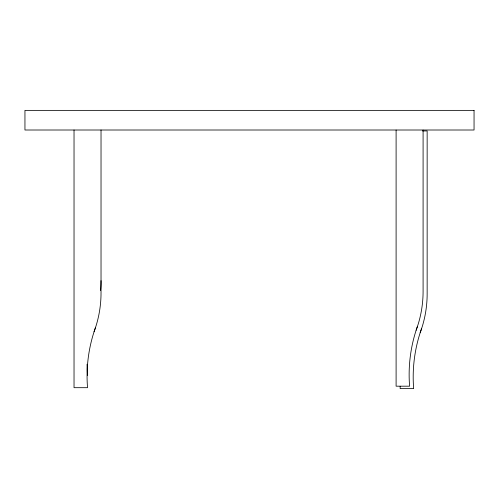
<?xml version="1.0" encoding="UTF-8"?>
<svg xmlns="http://www.w3.org/2000/svg" width="499" height="499" viewBox="0 0 499 499"><rect width="100%" height="100%" fill="white"/><g stroke="black" fill="none" stroke-linecap="round" stroke-linejoin="round"><path stroke-width="0.75" d="M74.033 130.008L74.033 387.686L87.531 387.686A144.641 144.641 0 0 1 94.068 331.748L95.415 327.855M396.1 130.064L396.1 386.189L409.598 386.189A144.641 144.641 0 0 1 416.135 330.244L417.482 326.358M400.154 386.295L400.154 388.627L413.652 388.627A144.641 144.641 0 0 1 420.189 332.69L421.536 328.797M94.068 331.748L96.176 325.479A111.87 111.87 0 0 0 101.029 292.901L101.029 130.008M416.135 330.244L418.243 323.982A111.87 111.87 0 0 0 423.09 291.404L423.09 130.064M420.189 332.69L422.304 326.421A111.87 111.87 0 0 0 427.15 293.842L427.15 130.944L422.522 130.944M101.029 280.631A111.87 111.87 0 0 1 100.586 290.537M87.531 375.416A144.641 144.641 0 0 1 87.069 364.233M474.05 110.373L24.95 110.373L24.95 130.008L474.05 130.008L474.05 110.373"/></g></svg>
